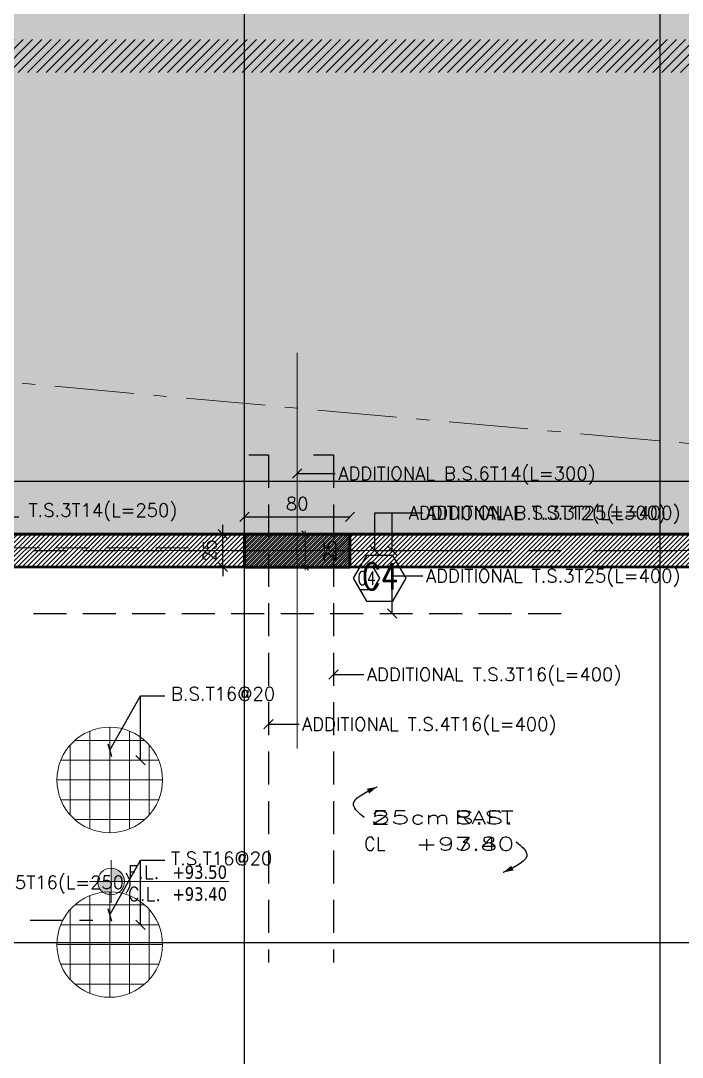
# Model space of a CAD drawing. Header units: inches. Extents: x -48 to 777, y -156 to 510.
# Drawn here: x 591.33 to 596.35, y 151.09 to 158.95 of the extents above; entities that cross this region are included whole.
import ezdxf
from ezdxf.enums import TextEntityAlignment as Align

# ---------------------------------------------------------------- set-up
doc = ezdxf.new("R2010")
doc.units = ezdxf.units.IN
doc.header["$MEASUREMENT"] = 0
doc.set_wipeout_variables(frame=1)
for name, pattern in [('ACAD_ISO10W100', [18, 12, -3, 0, -3]), ('HIDDEN', [0.375, 0.25, -0.125]), ('NUHA', [1.45, 0.75, -0.25, 0.2, -0.25])]:
    doc.linetypes.add(name, pattern=pattern)
doc.layers.get('Defpoints').update_dxf_attribs({"lineweight": 5})
for name, color, linetype, lineweight in [('A-AXIS ST', 251, 'ACAD_ISO10W100', 5), ('A-DIM', 9, 'Continuous', 5), ('A-HIDDEN', 254, 'HIDDEN', 5), ('A-LEVELS', 139, 'Continuous', 20), ('A-LIMIT LOT', 235, 'ACAD_ISO10W100', 20), ('A-PILLARS', 1, 'Continuous', 60), ('A-SIGNS1', 20, 'Continuous', 15), ('A-SIGNS2', 30, 'Continuous', 15), ('A-TEXT', 50, 'Continuous', 15), ('H-PILLARS', 61, 'Continuous', 5), ('str-col-dimension', 6, 'Continuous', 50), ('str-raft-bottom', 1, 'Continuous', 5), ('str-raft-top', 1, 'Continuous', 5)]:
    doc.layers.add(name, color=color, linetype=linetype, lineweight=lineweight)
doc.layers.add('HH-DARK GREY', color=7, linetype='Continuous', lineweight=5, true_color=0x404040)
for name, color, linetype in [('pts pc', 7, 'Continuous'), ('Str-Axes', 8, 'Continuous'), ('str-basement2', 5, 'Continuous'), ('str-col-hatch', 8, 'Continuous'), ('str-COL-TAG-100', 1, 'Continuous'), ('str-COL-TAG-50', 7, 'Continuous'), ('str-columns', 3, 'Continuous'), ('str-raft', 5, 'Continuous'), ('str-slab-top', 1, 'Continuous'), ('str-sunken-slabs', 5, 'Continuous'), ('str-walls', 5, 'Continuous')]:
    doc.layers.add(name, color=color, linetype=linetype)
doc.styles.add('2mm', font='simplex.shx', dxfattribs={"height": 0.5})
doc.styles.add('ROMAN', font='ROMANS.SHX')
doc.styles.add('ROMAND', font='verdana.ttf')
doc.styles.add('ROMANS', font='romans__.ttf', dxfattribs={"height": 0.14})
doc.dimstyles.new('M-1.50', dxfattribs={"dimtxt": 0.1, "dimasz": 0.05, "dimexe": 0.025, "dimexo": 0.025, "dimgap": 0.05, "dimtad": 1, "dimlfac": 100, "dimrnd": 0.5, "dimzin": 9, "dimdsep": 46, "dimtxsty": 'ROMAND', "dimblk": 'OBLIQUE', "dimcen": 1, "dimdle": 0.025, "dimclrd": 256, "dimclre": 256, "dimclrt": 2, "dimadec": 0, "dimazin": 0, "dimtfac": 0.666667, "dimtmove": 2, "dimatfit": 3, "dimfxl": 0.04, "dimtolj": 1, "dimtzin": 5, "dimlwd": -1, "dimlwe": -1, "dimarcsym": 0})
doc.dimstyles.new('structure', dxfattribs={"dimtxt": 0.1, "dimasz": 0.07, "dimexe": 0.18, "dimexo": 1, "dimgap": 0.05, "dimtad": 1, "dimdec": 1, "dimlfac": 100, "dimrnd": 0.5, "dimdsep": 46, "dimtxsty": 'ROMAN', "dimblk1": 'OBLIQUE', "dimblk2": 'OBLIQUE', "dimsah": 1, "dimcen": 0.009, "dimse1": 1, "dimse2": 1, "dimclrd": 4, "dimclre": 9, "dimclrt": 1, "dimadec": 0, "dimazin": 0, "dimtfac": 0.066667, "dimtdec": 1, "dimtix": 1, "dimtmove": 2, "dimatfit": 3, "dimldrblk": 'OBLIQUE', "dimfxl": 0.18, "dimtolj": 1, "dimarcsym": 0})

# ---------------------------------------------------------------- blocks, each defined once
blk = doc.blocks.new('LOT 688  TOPOGRAPHIC PLAN')
at = {"layer": 'A-LEVELS', "linetype": 'Continuous'}
blk.add_lwpolyline([(-315993.24815, -27904.1172), (-315992.36321, -27903.98227), (-315991.49931, -27903.77041), (-315989.82419, -27903.14766), (-315988.13907, -27902.56039), (-315986.49852, -27901.84927), (-315986.07793, -27901.70635), (-315985.64327, -27901.60757), (-315984.76299, -27901.44127), (-315983.03305, -27901.03153), (-315982.17605, -27900.81323), (-315981.3012, -27900.63057), (-315980.3909, -27900.51656), (-315979.95952, -27900.41536), (-315979.77651, -27900.30285), (-315979.61232, -27900.14969), (-315978.96618, -27899.39156), (-315978.27808, -27898.62505), (-315977.9144, -27898.30944), (-315977.53565, -27898.07661)], dxfattribs=at)
at = {"layer": 'pts pc', "linetype": 'Continuous'}
for points in [[(-315986.4136, -27899.13431), (-315987.12438, -27899.83751)], [(-315986.41739, -27899.8413), (-315987.12059, -27899.13052)]]:
    blk.add_lwpolyline(points, dxfattribs=at)
at = {"layer": 'pts pc', "color": 1, "insert": (-315986.26765, -27899.23859), "char_height": 0.5, "width": 3.0714286, "attachment_point": 1, "rotation": 359.692852, "style": '2mm'}
blk.add_mtext('\\Fsimplex.shx;\\W1.0000000000;\\T1.0000000000;\\o\\l98.379', dxfattribs=at)
at = {"linetype": 'Continuous'}
blk.add_wipeout([(-315996.80172, -27893.57917), (-315969.32038, -27896.23659), (-315969.32038, -27930.53073), (-315964.08799, -27936.87852), (-315964.6636, -27941.43051), (-315970.22923, -27937.16678), (-315985.1164, -27950.2257)], dxfattribs=at).dxf.layer = 'A-LIMIT LOT'
at = {"layer": 'A-HIDDEN', "linetype": 'ACAD_ISO10W100', "ltscale": 0.05}
blk.add_lwpolyline([(-315992.30527, -27900.52725), (-315983.21966, -27944.57125), (-315970.69258, -27933.58259), (-315972.32038, -27931.60779), (-315972.32038, -27902.3323)], close=True, dxfattribs=at)
blk = doc.blocks.new('_Oblique')
at = {"color": 0, "linetype": 'ByBlock', "lineweight": -2}
blk.add_line((-0.5, -0.5), (0.5, 0.5), dxfattribs=at)
blk = doc.blocks.new('*D1132')
at = {"layer": 'A-DIM', "transparency": 16777216}
for p, q in [((593.1644, 155.0583), (593.5116, 155.0583)), ((593.4866, 154.7834), (593.4866, 155.0833)), ((593.2438, 154.8084), (593.5116, 154.8084))]:
    blk.add_line(p, q, dxfattribs=at)
at = {"layer": 'Defpoints', "color": 0, "transparency": 16777216}
for p in [(593.1394, 155.0583), (593.4866, 155.0583), (593.2188, 154.8084)]:
    blk.add_point(p, dxfattribs=at)
at = {"layer": 'A-DIM', "transparency": 16777216, "xscale": 0.05, "yscale": 0.05, "zscale": 0.05}
for p, rotation in [((593.4866, 155.0583), 90), ((593.4866, 154.8084), 270)]:
    blk.add_blockref('_Oblique', p, dxfattribs=dict(at, rotation=rotation))
at = {"layer": 'A-DIM', "color": 2, "transparency": 16777216, "insert": (593.6757, 154.9334), "char_height": 0.1, "attachment_point": 5, "rotation": 90, "style": 'ROMAND'}
blk.add_mtext('\\A1;25', dxfattribs=at)
blk = doc.blocks.new('*D1152')
at = {"layer": 'A-DIM', "transparency": 16777216}
for p, q in [((589.7267, 151.2835), (589.7267, 150.8409)), ((596.9768, 151.2834), (596.9768, 150.8409)), ((589.7017, 150.8659), (597.0018, 150.8659))]:
    blk.add_line(p, q, dxfattribs=at)
at = {"layer": 'Defpoints', "color": 0, "transparency": 16777216}
for p in [(589.7267, 151.3085), (596.9768, 151.3084), (596.9768, 150.8659)]:
    blk.add_point(p, dxfattribs=at)
at = {"layer": 'A-DIM', "transparency": 16777216, "xscale": 0.05, "yscale": 0.05, "zscale": 0.05, "rotation": 180}
blk.add_blockref('_Oblique', (589.7267, 150.8659), dxfattribs=at)
at = {"layer": 'A-DIM', "transparency": 16777216, "xscale": 0.05, "yscale": 0.05, "zscale": 0.05}
blk.add_blockref('_Oblique', (596.9768, 150.8659), dxfattribs=at)
at = {"layer": 'A-DIM', "color": 2, "transparency": 16777216, "insert": (593.3517, 150.968), "char_height": 0.1, "attachment_point": 5, "style": 'ROMAND'}
blk.add_mtext('\\A1;725', dxfattribs=at)
blk = doc.blocks.new('GXFHGCGFCD')
at = {"layer": 'A-SIGNS1', "linetype": 'NUHA'}
h = blk.add_hatch(color=256, dxfattribs=at)
h.paths.add_polyline_path([(90.382, 61.33), (90.382, 61.17), (90.542, 61.17, 0.414214)])
h.paths.add_polyline_path([(90.382, 61.17), (90.222, 61.17, 0.414214), (90.382, 61.01)])
at = {"layer": 'A-SIGNS1'}
for p, q in [((90.382, 60.914), (90.382, 61.426)), ((90.126, 61.17), (91.79, 61.17))]:
    blk.add_line(p, q, dxfattribs=at)
blk.add_circle((90.382, 61.17), 0.16, dxfattribs=at)
blk = doc.blocks.new('DGXFHXFGDFD')
at = {"layer": 'A-SIGNS1'}
blk.add_blockref('GXFHGCGFCD', (0, 0), dxfattribs=at)
at = {"layer": 'A-SIGNS2', "linetype": 'NUHA', "style": 'ROMANS'}
for s, p in [('F.L.', (90.583, 61.203)), ('C.L.', (90.583, 60.941))]:
    blk.add_text(s, height=0.16, dxfattribs=at).set_placement(p)
at = {"layer": 'A-SIGNS2', "style": 'ROMANS', "width": 0.910135, "flags": 4}
for tag, p, p2 in [('NIV.FINI', (91.116, 61.203), (91.79, 61.203)), ('NIV.BETON', (91.116, 60.941), (91.79, 60.941))]:
    blk.add_attdef(tag, text='', height=0.16, dxfattribs=at).set_placement(p, p2, align=Align.FIT)
blk = doc.blocks.new('AXIS')
at = {"layer": 'A-AXIS ST', "ltscale": 0.1}
for p, q in [((637.51853, 296.91777), (637.51853, 336.01919)), ((640.66853, 296.91777), (640.66853, 336.01919)), ((657.61853, 330.26919), (627.81853, 330.26919)), ((657.61853, 327.16933), (627.81853, 327.16933))]:
    blk.add_line(p, q, dxfattribs=at)
blk = doc.blocks.new('tags')
at = {"layer": 'str-COL-TAG-100', "color": 2}
blk.add_lwpolyline([(0.125, -0.2616), (0.325, -0.2616), (0.425, -0.0884), (0.325, 0.0848), (0.125, 0.0848), (0.025, -0.0884)], close=True, dxfattribs=at)
at = {"layer": 'str-COL-TAG-50', "color": 2}
blk.add_lwpolyline([(0.075, -0.175), (0.175, -0.175), (0.225, -0.0884), (0.175, -0.0018), (0.075, -0.0018), (0.025, -0.0884)], close=True, dxfattribs=at)
at = {"layer": 'str-COL-TAG-100', "color": 1, "style": 'ROMANS', "width": 0.699426}
blk.add_attdef('NUMBER', text='', height=0.2, dxfattribs=at).set_placement((0.0918, -0.1741), (0.3679, -0.1741), align=Align.FIT)
at = {"layer": 'str-COL-TAG-50', "color": 1, "style": 'ROMANS', "width": 0.697102}
blk.add_attdef('NUMBER', text='', height=0.1, dxfattribs=at).set_placement((0.0562, -0.1375), (0.1938, -0.1375), align=Align.FIT)
blk = doc.blocks.new('DALLE-P')
at = {"color": 5}
for points in [[(-4.659, 3.291, 0, 0.4, 0), (-5.346, 2.966, 0.4, 0.4, 0)], [(4.908, -3.191, 0, 0.4, 0), (5.596, -2.866, 0.4, 0.4, 0)]]:
    blk.add_lwpolyline(points, format="xyseb", dxfattribs=at)
for points in [[(-5.647, 0.973), (-6.437, 1.884), (-4.659, 3.291)], [(5.896, -0.873), (6.687, -1.785), (4.908, -3.191)]]:
    blk.add_spline(points, degree=3, dxfattribs=at)
at = {"color": 1, "style": 'ROMANS', "width": 1.302339}
blk.add_text('cm', height=1, dxfattribs=at).set_placement((-2.147, 0.473), (0.853, 0.473), align=Align.FIT)
at = {"color": 1, "style": 'ROMANS'}
blk.add_text('CL', height=1, dxfattribs=at).set_placement((-5.647, -1.527))
for tag, width, p, p2 in [('SLABTHICKNESS', 1.557299, (-5.147, 0.473), (-2.147, 0.473)), ('SLABTYPE', 1.86013, (1.204, 0.473), (5.704, 0.473)), ('CONCRETELEVEL', 1.620528, (-1.746, -1.527), (5.754, -1.527))]:
    blk.add_attdef(tag, text='', height=1, dxfattribs=dict(at, width=width)).set_placement(p, p2, align=Align.FIT)
blk = doc.blocks.new('*D1878')
at = {"layer": 'Defpoints', "color": 0, "transparency": 16777216}
for p in [(592.8631, 155.0583), (593.0268, 155.0583), (593.0268, 154.8083)]:
    blk.add_point(p, dxfattribs=at)
at = {"layer": 'str-col-dimension', "color": 4, "lineweight": -2, "transparency": 16777216}
for p, q in [((592.8631, 155.0583), (592.8631, 155.1283)), ((592.8631, 154.8083), (592.8631, 155.0583)), ((592.8631, 154.8083), (592.8631, 154.7383))]:
    blk.add_line(p, q, dxfattribs=at)
at = {"layer": 'str-col-dimension', "color": 4, "lineweight": -2, "transparency": 16777216, "xscale": 0.07, "yscale": 0.07, "zscale": 0.07}
for p, rotation in [((592.8631, 155.0583), 270), ((592.8631, 154.8083), 90)]:
    blk.add_blockref('_Oblique', p, dxfattribs=dict(at, rotation=rotation))
at = {"layer": 'str-col-dimension', "color": 1, "transparency": 16777216, "insert": (592.7631, 154.9333), "char_height": 0.1, "attachment_point": 5, "rotation": 90, "style": 'ROMAN'}
blk.add_mtext('\\A1;25', dxfattribs=at)
blk = doc.blocks.new('*D1879')
at = {"layer": 'Defpoints', "color": 0, "transparency": 16777216}
for p in [(593.8268, 155.1891), (593.0268, 155.0583), (593.8268, 155.0583)]:
    blk.add_point(p, dxfattribs=at)
at = {"layer": 'str-col-dimension', "color": 4, "lineweight": -2, "transparency": 16777216}
blk.add_line((593.0268, 155.1891), (593.8268, 155.1891), dxfattribs=at)
at = {"layer": 'str-col-dimension', "color": 4, "lineweight": -2, "transparency": 16777216, "xscale": 0.07, "yscale": 0.07, "zscale": 0.07, "rotation": 180}
blk.add_blockref('_Oblique', (593.0268, 155.1891), dxfattribs=at)
at = {"layer": 'str-col-dimension', "color": 4, "lineweight": -2, "transparency": 16777216, "xscale": 0.07, "yscale": 0.07, "zscale": 0.07}
blk.add_blockref('_Oblique', (593.8268, 155.1891), dxfattribs=at)
at = {"layer": 'str-col-dimension', "color": 1, "transparency": 16777216, "insert": (593.4268, 155.2891), "char_height": 0.1, "attachment_point": 5, "style": 'ROMAN'}
blk.add_mtext('\\A1;80', dxfattribs=at)

msp = doc.modelspace()

# ---------------------------------------------------------------- block references
at = {"layer": 'A-TEXT'}
msp.add_blockref('LOT 688  TOPOGRAPHIC PLAN', (316579.44716, 28057.10823), dxfattribs=at)

# ---------------------------------------------------------------- next in the draw order: hatches: boundary and pattern name
at = {"layer": 'H-PILLARS'}
h = msp.add_hatch(dxfattribs=at)
h.set_pattern_fill('ANSI31', color=256, scale=0.2)
h.paths.add_polyline_path([(589.72677, 154.80868), (589.72677, 155.05861), (603.56644, 155.05831), (603.57678, 154.90847), (605.42678, 154.90827), (605.42678, 147.60861), (607.12678, 147.60861), (607.12678, 143.05688), (605.57678, 143.05688), (605.57678, 129.60688), (600.92678, 129.60688), (600.92678, 129.85688), (605.32678, 129.85688), (605.32678, 143.30688), (606.87678, 143.30688), (606.87678, 147.35845), (605.17678, 147.35845), (605.17685, 154.65849), (603.32679, 154.65851), (603.32678, 154.80842)])
h = msp.add_hatch(dxfattribs=at)
h.set_pattern_fill('ANSI31', color=256, scale=0.2)
h.set_pattern_definition([(45, (51.458247, -168.719428), (-0.0176776695, 0.0176776695), [])])
h.paths.add_polyline_path([(593.02678, 155.05831), (593.02678, 154.80831), (593.82678, 154.80831), (593.82678, 155.05831)])
at = {"layer": 'HH-DARK GREY'}
h = msp.add_hatch(dxfattribs=at)
h.set_pattern_fill('EARTH', color=256, scale=2)
h.set_pattern_definition([(0, (-242.49175, -174.7109), (0.5, 0.5), [0.5, -0.5]), (0, (-242.49175, -174.5234), (0.5, 0.5), [0.5, -0.5]), (0, (-242.49175, -174.3359), (0.5, 0.5), [0.5, -0.5]), (90, (-242.42925, -174.2734), (-0.5, 0.5), [0.5, -0.5]), (90, (-242.24175, -174.2734), (-0.5, 0.5), [0.5, -0.5]), (90, (-242.05425, -174.2734), (-0.5, 0.5), [0.5, -0.5])])
edge = h.paths.add_edge_path()
edge.add_line((589.47678, 155.05845), (589.47678, 148.30845))
edge.add_line((589.47678, 148.30845), (589.97678, 148.30845))
edge.add_line((589.97678, 148.30845), (589.97678, 143.05688))
edge.add_line((589.97678, 143.05688), (592.77678, 143.05688))
edge.add_line((592.77678, 143.05688), (592.77678, 129.60688))
edge.add_line((592.77678, 129.60688), (597.22678, 129.60688))
edge.add_line((597.22678, 129.60688), (597.22678, 125.90688))
edge.add_line((597.22678, 125.90688), (590.66159, 125.90688))
edge.add_line((590.66159, 125.90688), (582.9059, 163.50387))
edge.add_line((582.9059, 163.50387), (609.87678, 160.89581))
edge.add_line((609.87678, 160.89581), (609.87678, 126.48774))
edge.add_line((609.87678, 126.48774), (610.35557, 125.90688))
edge.add_line((610.35557, 125.90688), (604.37678, 125.90688))
edge.add_arc((604.37678, 129.15688), 3.25, 180, 270, ccw=False)
edge.add_line((601.12678, 129.15688), (601.12678, 129.60688))
edge.add_line((601.12678, 129.60688), (605.57678, 129.60688))
edge.add_line((605.57678, 129.60688), (605.57678, 143.05688))
edge.add_line((605.57678, 143.05688), (607.12678, 143.05688))
edge.add_line((607.12678, 143.05688), (607.12678, 147.60861))
edge.add_line((607.12678, 147.60861), (605.42678, 147.60861))
edge.add_line((605.42678, 147.60861), (605.4268, 154.90849))
edge.add_line((605.4268, 154.90849), (603.57164, 154.90845))
edge.add_line((603.57164, 154.90845), (603.57158, 155.05832))
edge.add_line((603.57158, 155.05832), (589.47678, 155.05853))
edge.add_line((589.47678, 155.05853), (589.47678, 154.98002))
edge.add_line((589.47678, 154.98002), (589.47678, 155.05845))
at = {"layer": 'str-col-hatch'}
h = msp.add_hatch(dxfattribs=at)
h.set_pattern_fill('ANSI31', color=256, scale=0.4)
h.set_pattern_definition([(45, (-102.55302, 104.09906), (-0.035355339, 0.035355339), [])])
h.paths.add_polyline_path([(593.02678, 155.05831), (593.02678, 154.80831), (593.82678, 154.80831), (593.82678, 155.05831)])
at = {"layer": 'str-walls'}
h = msp.add_hatch(dxfattribs=at)
h.set_pattern_fill('ANSI31', color=8, scale=0.4)
h.set_pattern_definition([(45, (4e-09, -99), (-0.035355339, 0.035355339), [])])
h.paths.add_polyline_path([(589.47678, 156.30841), (589.47678, 158.80848), (606.6768, 158.80831), (606.67686, 154.90829), (606.42686, 154.90829), (606.4268, 158.55831), (589.72678, 158.55831), (589.72678, 156.30848)])

# ---------------------------------------------------------------- next in the draw order: linework, layer by layer
at = {"layer": 'A-PILLARS'}
msp.add_lwpolyline([(609.87678, 160.89581), (609.87678, 126.48774), (610.35557, 125.90688), (604.37678, 125.90688, -0.4142136), (601.12678, 129.15688), (601.12678, 129.60688), (605.57678, 129.60688), (605.57678, 143.05688), (607.12678, 143.05688), (607.12678, 147.60861), (605.42678, 147.60861), (605.4268, 154.90849), (603.57164, 154.90845), (603.57158, 155.05832), (589.47678, 155.05853), (589.47678, 154.98002), (589.47678, 155.05845)], format="xyb", dxfattribs=at)
for points in [[(589.72677, 154.80868), (589.72677, 155.05861), (603.56644, 155.05831), (603.57678, 154.90847), (605.42678, 154.90827), (605.42678, 147.60861), (607.12678, 147.60861), (607.12678, 143.05688), (605.57678, 143.05688), (605.57678, 129.60688), (600.92678, 129.60688), (600.92678, 129.85688), (605.32678, 129.85688), (605.32678, 143.30688), (606.87678, 143.30688), (606.87678, 147.35845), (605.17678, 147.35845), (605.17685, 154.65849), (603.32679, 154.65851), (603.32678, 154.80842)], [(593.02678, 155.05831), (593.02678, 154.80831), (593.82678, 154.80831), (593.82678, 155.05831)]]:
    msp.add_lwpolyline(points, close=True, dxfattribs=at)
at = {"layer": 'HH-DARK GREY'}
msp.add_lwpolyline([(605.57678, 143.05688), (607.12678, 143.05688), (607.12678, 147.60861), (605.42678, 147.60861), (605.4268, 154.80845), (605.4268, 154.80845), (605.4268, 155.05845), (589.47678, 155.05845), (589.47678, 148.30845), (589.97678, 148.30845), (589.97678, 143.05688), (592.77678, 143.05688), (592.77678, 129.60688), (597.22678, 129.60688), (597.47678, 129.60688), (597.47678, 126.95688), (601.65465, 126.95688, -0.1715835), (600.87678, 129.15688), (600.87678, 129.60688), (601.12678, 129.60688), (605.57678, 129.60688)], format="xyb", close=True, dxfattribs=at)
at = {"layer": 'Str-Axes', "ltscale": 0.1}
for p, q in [((593.02678, 122.25688), (593.02678, 161.35831)), ((596.17678, 122.25688), (596.17678, 161.35831)), ((611.62657, 155.05831), (583.32678, 155.05831)), ((611.62657, 151.95845), (583.32678, 151.95845))]:
    msp.add_line(p, q, dxfattribs=at)
at = {"layer": 'str-basement2'}
msp.add_lwpolyline([(589.47678, 155.05833), (589.47678, 148.30845), (589.97678, 148.30845), (589.97678, 143.05688), (592.77678, 143.05688), (592.77678, 129.60688), (605.57678, 129.60688), (605.57678, 143.05688), (607.12678, 143.05688), (607.12678, 147.60861), (605.42678, 147.60862), (605.4268, 154.65849), (606.67686, 154.65849), (606.6768, 155.05816)], close=True, dxfattribs=at)
at = {"layer": 'str-columns'}
msp.add_lwpolyline([(593.82678, 154.80831), (593.82678, 155.05831), (593.02678, 155.05831), (593.02678, 154.80831)], close=True, dxfattribs=at)
at = {"layer": 'str-raft'}
msp.add_lwpolyline([(589.07678, 155.45833), (589.07678, 147.90845), (589.57678, 147.90845), (589.57678, 142.65688), (592.37678, 142.65688), (592.37678, 129.20688), (605.97678, 129.20688), (605.97678, 142.65688), (607.52678, 142.65688), (607.52678, 148.00861), (605.82678, 148.00862), (605.8268, 154.25849), (607.07687, 154.25849), (607.07679, 155.45815)], close=True, dxfattribs=at)
at = {"layer": 'str-raft-bottom'}
for p, q in [((593.42678, 156.43331), (593.42678, 153.43331)), ((591.92678, 154.93331), (594.92678, 154.93331)), ((600.67678, 154.93331), (595.67678, 154.93331))]:
    msp.add_line(p, q, dxfattribs=at)
at = {"layer": 'str-raft-bottom', "lineweight": 0}
for p, q in [((591.85554, 152.82261), (591.85554, 153.56436)), ((592.00554, 152.79342), (592.00554, 153.59355)), ((592.15554, 152.82261), (592.15554, 153.56436)), ((591.70554, 152.92881), (591.70554, 153.45816)), ((592.27021, 153.49348), (591.74087, 153.49348)), ((592.30554, 152.92881), (592.30554, 153.45816)), ((592.37642, 153.34348), (591.63466, 153.34348)), ((592.4056, 153.19348), (591.60547, 153.19348)), ((592.37642, 153.04348), (591.63466, 153.04348)), ((592.27021, 152.89348), (591.74087, 152.89348)), ((591.85554, 151.57459), (591.85554, 152.31634)), ((592.00554, 151.5454), (592.00554, 152.34553)), ((592.15554, 151.57459), (592.15554, 152.31634)), ((591.70554, 151.68079), (591.70554, 152.21014)), ((592.27021, 152.24546), (591.74087, 152.24546)), ((592.30554, 151.68079), (592.30554, 152.21014)), ((592.37642, 152.09546), (591.63466, 152.09546)), ((592.4056, 151.94546), (591.60547, 151.94546)), ((592.37642, 151.79546), (591.63466, 151.79546)), ((592.27021, 151.64546), (591.74087, 151.64546))]:
    msp.add_line(p, q, dxfattribs=at)
for centre in [(592.00554, 153.19348), (592.00554, 151.94546)]:
    msp.add_circle(centre, 0.40006, dxfattribs=at)
at = {"layer": 'str-raft-top', "linetype": 'HIDDEN'}
msp.add_line((590.10144, 154.9539), (592.60144, 154.9539), dxfattribs=at)
at = {"layer": 'str-slab-top', "linetype": 'HIDDEN'}
for p, q in [((591.42678, 154.93331), (595.42678, 154.93331)), ((595.67678, 154.93331), (600.67678, 154.93331)), ((591.42678, 154.45605), (595.42678, 154.45605))]:
    msp.add_line(p, q, dxfattribs=at)
for points in [[(593.0594, 155.65845), (593.2094, 155.65845), (593.2094, 151.80845)], [(593.55102, 155.65845), (593.70102, 155.65845), (593.70102, 151.80845)], [(589.52678, 152.28131), (589.52678, 152.13131), (591.87678, 152.13131)]]:
    msp.add_lwpolyline(points, dxfattribs=at)
at = {"layer": 'str-walls'}
msp.add_lwpolyline([(589.47678, 156.30841), (589.47678, 155.05833), (606.6768, 155.05816), (606.67686, 154.90829), (606.42686, 154.90829), (606.4268, 154.80816), (589.72678, 154.80816), (589.72678, 156.30848)], close=True, dxfattribs=at)

# ---------------------------------------------------------------- next in the draw order: block references
at = {"layer": 'A-DIM'}
msp.add_blockref('AXIS', (-44.49175, -175.21088), dxfattribs=at)
at = {"layer": 'A-SIGNS1'}
ref = msp.add_blockref('DGXFHXFGDFD', (534.74957, 113.66571), dxfattribs=dict(at, xscale=0.6336000000000013, yscale=0.6336000000000013, zscale=0.6336000000000013))
ref.add_attrib('NIV.FINI', '+93.50', dxfattribs={"layer": 'A-SIGNS2', "height": 0.101376, "style": 'ROMAND', "width": 0.797031}).set_placement((592.48058, 152.44402), (592.89456, 152.44402), align=Align.FIT)
ref.add_attrib('NIV.BETON', '+93.40', dxfattribs={"layer": 'A-SIGNS2', "height": 0.101376, "style": 'ROMAND', "width": 0.797031}).set_placement((592.48058, 152.27814), (592.89456, 152.27814), align=Align.FIT)
at = {"layer": 'str-columns'}
ref = msp.add_blockref('tags', (593.82678, 154.81215), dxfattribs=at)
ref.add_attrib('NUMBER', 'C4', dxfattribs={"layer": 'str-COL-TAG-50', "color": 1, "height": 0.1, "style": 'ROMANS', "width": 0.63631}).set_placement((593.88297, 154.67465), (594.02056, 154.67465), align=Align.FIT)
ref.add_attrib('NUMBER', 'C4', dxfattribs={"layer": 'str-COL-TAG-100', "color": 1, "height": 0.2, "style": 'ROMANS', "width": 0.638431}).set_placement((593.91862, 154.6381), (594.19471, 154.6381), align=Align.FIT)
at = {"layer": 'str-raft-bottom'}
ref = msp.add_blockref('DALLE-P', (594.49779, 152.81193), dxfattribs=dict(at, xscale=0.09999999999990905, yscale=0.09999999999990905, zscale=0.09999999999990905))
ref.add_attrib('CONCRETELEVEL', '+93.40', dxfattribs={"layer": '0', "color": 1, "height": 0.1, "style": 'ROMANS', "width": 1.341363}).set_placement((594.32319, 152.6592), (595.07319, 152.6592), align=Align.FIT)
ref.add_attrib('SLABTHICKNESS', '55', dxfattribs={"layer": '0', "color": 1, "height": 0.1, "style": 'ROMANS', "width": 1.557299}).set_placement((593.98311, 152.8592), (594.28311, 152.8592), align=Align.FIT)
ref.add_attrib('SLABTYPE', 'RAFT', dxfattribs={"layer": '0', "color": 1, "height": 0.1, "style": 'ROMANS', "width": 1.276846}).set_placement((594.6182, 152.8592), (595.0682, 152.8592), align=Align.FIT)
at = {"layer": 'str-sunken-slabs'}
ref = msp.add_blockref('DALLE-P', (594.49779, 152.81193), dxfattribs=dict(at, xscale=0.09999999999990905, yscale=0.09999999999990905, zscale=0.09999999999990905))
ref.add_attrib('CONCRETELEVEL', '+97.80', dxfattribs={"layer": '0', "color": 1, "height": 0.1, "style": 'ROMANS', "width": 1.341363}).set_placement((594.32319, 152.6592), (595.07319, 152.6592), align=Align.FIT)
ref.add_attrib('SLABTHICKNESS', '25', dxfattribs={"layer": '0', "color": 1, "height": 0.1, "style": 'ROMANS', "width": 1.557299}).set_placement((593.98311, 152.8592), (594.28311, 152.8592), align=Align.FIT)
ref.add_attrib('SLABTYPE', 'S.S.', dxfattribs={"layer": '0', "color": 1, "height": 0.1, "style": 'ROMANS', "width": 1.545352}).set_placement((594.6182, 152.8592), (595.0682, 152.8592), align=Align.FIT)

# ---------------------------------------------------------------- next in the draw order: texts
at = {"layer": 'str-raft-bottom', "style": 'ROMAN'}
for s, p in [('ADDITIONAL B.S.6T14(L=300)', (593.73801, 155.46778)), ('ADDITIONAL B.S.3T12(L=300)', (594.27131, 155.16911)), ('B.S.T16@20', (592.47048, 153.79664)), ('T.S.T16@20', (592.47048, 152.54862))]:
    msp.add_text(s, height=0.1, dxfattribs=at).set_placement(p)
at = {"layer": 'str-raft-top', "style": 'ROMAN'}
msp.add_text('ADDITIONAL T.S.3T14(L=250)', height=0.1, dxfattribs=at).set_placement((590.5888, 155.1897))
at = {"layer": 'str-slab-top', "style": 'ROMAN'}
for s, p in [('ADDITIONAL T.S.3T25(L=400)', (594.4024, 155.16911)), ('ADDITIONAL T.S.3T25(L=400)', (594.4024, 154.69185)), ('ADDITIONAL T.S.3T16(L=400)', (593.95441, 153.94429)), ('ADDITIONAL T.S.4T16(L=400)', (593.46278, 153.56721)), ('ADDITIONAL T.S.5T16(L=250)', (590.24536, 152.36711))]:
    msp.add_text(s, height=0.1, dxfattribs=at).set_placement(p)

# ---------------------------------------------------------------- next in the draw order: dimensions: what is measured, and where the dimension line sits
at = {"layer": 'A-DIM'}
dim = msp.add_linear_dim(base=(593.48663, 155.05831), p1=(593.21882, 154.80845), p2=(593.13937, 155.05831), angle=90, dimstyle='M-1.50', dxfattribs=at)
dim.commit()
dim.dimension.update_dxf_attribs({"geometry": '*D1132', "text_midpoint": (593.67568, 154.93338), "dimtype": 160})
dim = msp.add_linear_dim(base=(596.97678, 150.86592), p1=(589.72666, 151.30849), p2=(596.97678, 151.30845), dimstyle='M-1.50', dxfattribs=at)
dim.commit()
dim.dimension.update_dxf_attribs({"geometry": '*D1152', "text_midpoint": (593.35172, 150.968)})
at = {"layer": 'str-col-dimension'}
for p1, p2, distance, picture, middle in [((593.02678, 155.05831), (593.82678, 155.05831), 0.13078, '*D1879', (593.42678, 155.28909)), ((593.02678, 154.80831), (593.02678, 155.05831), 0.16372, '*D1878', (592.76305, 154.93331))]:
    dim = msp.add_aligned_dim(p1=p1, p2=p2, distance=distance, dimstyle='structure', dxfattribs=at)
    dim.commit()
    dim.dimension.update_dxf_attribs({"geometry": picture, "text_midpoint": middle})

# ---------------------------------------------------------------- next in the draw order: leaders
at = {"layer": 'str-raft-bottom'}
for points, override in [([(593.42678, 155.51691), (593.71555, 155.51691)], {"dimgap": 0.05, "dimtad": 0}), ([(594.01593, 154.93331), (594.01593, 155.21823), (594.24885, 155.21823)], {"dimgap": 0.05, "dimtad": 0, "dimfxl": 0.04, "dimfxlon": 1}), ([(592.00554, 153.41898), (592.23818, 153.83253)], {"dimgap": 0.05, "dimtad": 0}), ([(592.23818, 153.34348), (592.23818, 153.83253), (592.42219, 153.83253)], {"dimgap": 0.05, "dimtad": 0}), ([(592.00554, 152.17096), (592.23818, 152.58451)], {"dimgap": 0.05, "dimtad": 0}), ([(592.23818, 152.09546), (592.23818, 152.58451), (592.42219, 152.58451)], {"dimgap": 0.05, "dimtad": 0})]:
    msp.add_leader(points, dimstyle='structure', override=override, dxfattribs=at)
at = {"layer": 'str-slab-top'}
for points, override in [([(594.14702, 154.93331), (594.14702, 155.21824), (594.37995, 155.21824)], {"dimgap": 0.05, "dimtad": 0, "dimfxl": 0.04, "dimfxlon": 1}), ([(594.14702, 154.45605), (594.14702, 154.74098), (594.37995, 154.74098)], {"dimgap": 0.05, "dimtad": 0, "dimfxl": 0.04, "dimfxlon": 1}), ([(593.70102, 153.99342), (593.93195, 153.99342)], {"dimgap": 0.05, "dimtad": 0}), ([(593.2094, 153.61634), (593.44032, 153.61634)], {"dimgap": 0.05, "dimtad": 0})]:
    msp.add_leader(points, dimstyle='structure', override=override, dxfattribs=at)

doc.saveas('drawing.dxf')
